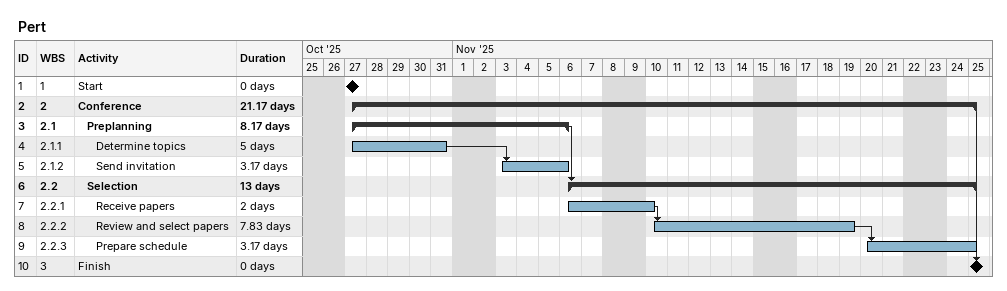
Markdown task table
Pert

| ID | WBS | Task | Duration | Start | Finish | Predecessors |
|---|---|---|---|---|---|---|
| 1 | 1 | Start | 0d | 2025-10-27 | 2025-10-27 |  |
| 2 | 2 | **Conference** | 21.17d | 2025-10-27 | 2025-11-25 |  |
| 3 | 2.1 | **Preplanning** | 8.17d | 2025-10-27 | 2025-11-06 |  |
| 4 | 2.1.1 | Determine topics | 5d | 2025-10-27 | 2025-10-31 |  |
| 5 | 2.1.2 | Send invitation | 3.17d | 2025-11-03 | 2025-11-06 | 4 |
| 6 | 2.2 | **Selection** | 13d | 2025-11-06 | 2025-11-25 | 3 |
| 7 | 2.2.1 | Receive papers | 2d | 2025-11-06 | 2025-11-10 |  |
| 8 | 2.2.2 | Review and select papers | 7.83d | 2025-11-10 | 2025-11-19 | 7 |
| 9 | 2.2.3 | Prepare schedule | 3.17d | 2025-11-20 | 2025-11-25 | 8 |
| 10 | 3 | Finish | 0d | 2025-11-25 | 2025-11-25 | 2 |
